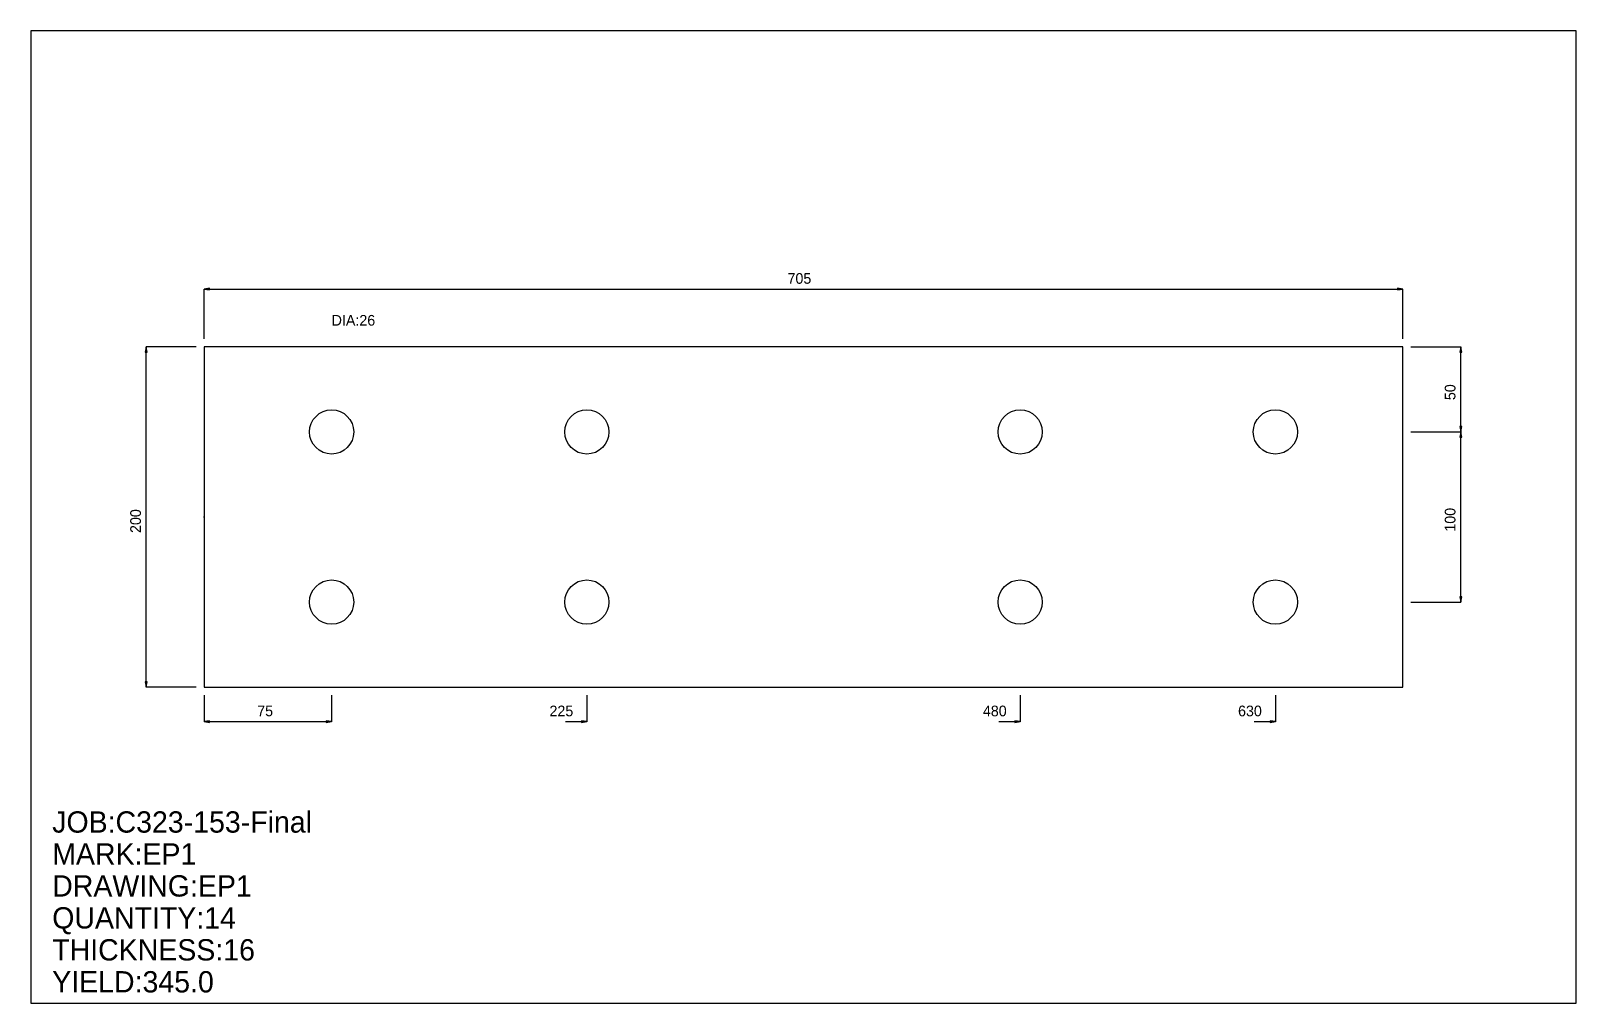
# Model space of a CAD drawing. Extents: x 0 to 908, y 0 to 572.
import ezdxf

# ---------------------------------------------------------------- set-up
doc = ezdxf.new("R2010")
doc.units = 0
doc.header["$LTSCALE"] = 0.125
for name, color, linetype in [('2', 7, 'CONTINUOUS'), ('3', 1, 'CONTINUOUS'), ('4', 1, 'CONTINUOUS'), ('5', 7, 'CONTINUOUS'), ('6', 4, 'CONTINUOUS')]:
    doc.layers.add(name, color=color, linetype=linetype)

# ---------------------------------------------------------------- blocks, each defined once
blk = doc.blocks.new('ARROW')
at = {"layer": '2', "linetype": 'CONTINUOUS'}
for p, q in [((0, 0), (-1, 0.166667)), ((-1, 0.166667), (-1, -0.166667)), ((-1, -0.166667), (0, 0))]:
    blk.add_line(p, q, dxfattribs=at)
blk = doc.blocks.new('PLATE')
at = {"layer": '3', "linetype": 'CONTINUOUS'}
for p, q in [((0, 0), (0, -200)), ((704.80798, 0), (0, 0)), ((704.80798, -200), (704.80798, 0)), ((0, -200), (704.80798, -200))]:
    blk.add_line(p, q, dxfattribs=at)
at = {"layer": '4', "linetype": 'CONTINUOUS'}
for centre in [(75, -50), (225, -50), (479.80801, -50), (629.80798, -50), (75, -150), (225, -150), (479.80801, -150), (629.80798, -150)]:
    blk.add_circle(centre, 13, dxfattribs=at)
at = {"layer": '5', "linetype": 'CONTINUOUS'}
for p, q in [((0, -100.1), (0, -99.900002)), ((-0.1, -100), (0.1, -100))]:
    blk.add_line(p, q, dxfattribs=at)
blk.add_circle((0, -100), 0.1, dxfattribs=at)
at = {"layer": '6', "linetype": 'CONTINUOUS'}
for p, q in [((0, 4.69872), (0, 34.06572)), ((0, 34.01572), (704.80798, 34.01572)), ((704.80798, 4.69872), (704.80798, 34.06572)), ((-4.698705, 0), (-34.065704, 0.000003)), ((-34.01572, -200), (-34.015705, 0.000003)), ((709.50671, 0), (738.87372, -0.000003)), ((738.82373, -50.000004), (738.82373, -0.000003)), ((709.50671, -50), (738.87372, -50.000004)), ((709.50671, -50), (738.87372, -50.000004)), ((738.82373, -150), (738.82373, -50.000004)), ((709.50671, -150), (738.87372, -150)), ((-4.69872, -200), (-34.06572, -200)), ((0, -204.69872), (0, -220.36111)), ((75, -204.69872), (75, -220.36111)), ((225, -204.69872), (225, -220.36111)), ((479.80801, -204.69872), (479.80801, -220.36111)), ((629.80798, -204.69872), (629.80798, -220.36111)), ((0, -220.31111), (75, -220.31111)), ((212.47008, -220.31111), (225, -220.31111)), ((467.27811, -220.31111), (479.80801, -220.31111)), ((617.27808, -220.31111), (629.80798, -220.31111))]:
    blk.add_line(p, q, dxfattribs=at)
at = {"layer": '6', "xscale": 3.13248, "yscale": 3.13248, "zscale": 3.13248}
for p, rotation in [((0, 34.01572), 180), ((-34.015705, 0.000003), 90), ((738.82373, -0.000003), 90), ((738.82373, -50.000004), 270), ((738.82373, -50.000004), 90), ((738.82373, -150), 270), ((-34.01572, -200), 270), ((0, -220.31111), 180)]:
    blk.add_blockref('ARROW', p, dxfattribs=dict(at, rotation=rotation))
for p in [(704.80798, 34.01572), (75, -220.31111), (225, -220.31111), (479.80801, -220.31111), (629.80798, -220.31111)]:
    blk.add_blockref('ARROW', p, dxfattribs=at)
at = {"layer": '5'}
blk.add_text('ZERO', height=0.015, dxfattribs=at).set_placement((0, -100))
at = {"layer": '6'}
for s, p in [('705', (343.00656, 37.148201)), ('DIA:26', (75, 12.529919)), ('75', (31.235041, -217.17863)), ('225', (203.07265, -217.17863)), ('480', (457.88065, -217.17863)), ('630', (607.88062, -217.17863))]:
    blk.add_text(s, height=6.265, dxfattribs=at).set_placement(p)
for s, p in [('50', (735.69122, -31.264963)), ('200', (-37.148193, -109.39744)), ('100', (735.69128, -108.61432))]:
    blk.add_text(s, height=6.265, rotation=90, dxfattribs=at).set_placement(p)

msp = doc.modelspace()

# ---------------------------------------------------------------- linework, layer by layer
at = {"layer": '5', "linetype": 'CONTINUOUS'}
for p, q in [((908.41925, 571.67761), (0, 571.67761)), ((0, 571.67761), (0, 0)), ((908.41925, 0), (908.41925, 571.67761)), ((0, 0), (908.41925, 0))]:
    msp.add_line(p, q, dxfattribs=at)

# ---------------------------------------------------------------- block references
at = {"layer": '2'}
msp.add_blockref('PLATE', (101.80563, 385.83881), dxfattribs=at)

# ---------------------------------------------------------------- texts
at = {"layer": '5'}
for s, p in [('JOB:C323-153-Final', (12.529919, 100.23934)), ('MARK:EP1', (12.529919, 81.444466)), ('DRAWING:EP1', (12.529919, 62.64959)), ('QUANTITY:14', (12.529919, 43.854713)), ('THICKNESS:16', (12.529919, 25.059837)), ('YIELD:345.0', (12.529919, 6.264959))]:
    msp.add_text(s, height=12.53, dxfattribs=at).set_placement(p)

doc.saveas('drawing.dxf')
